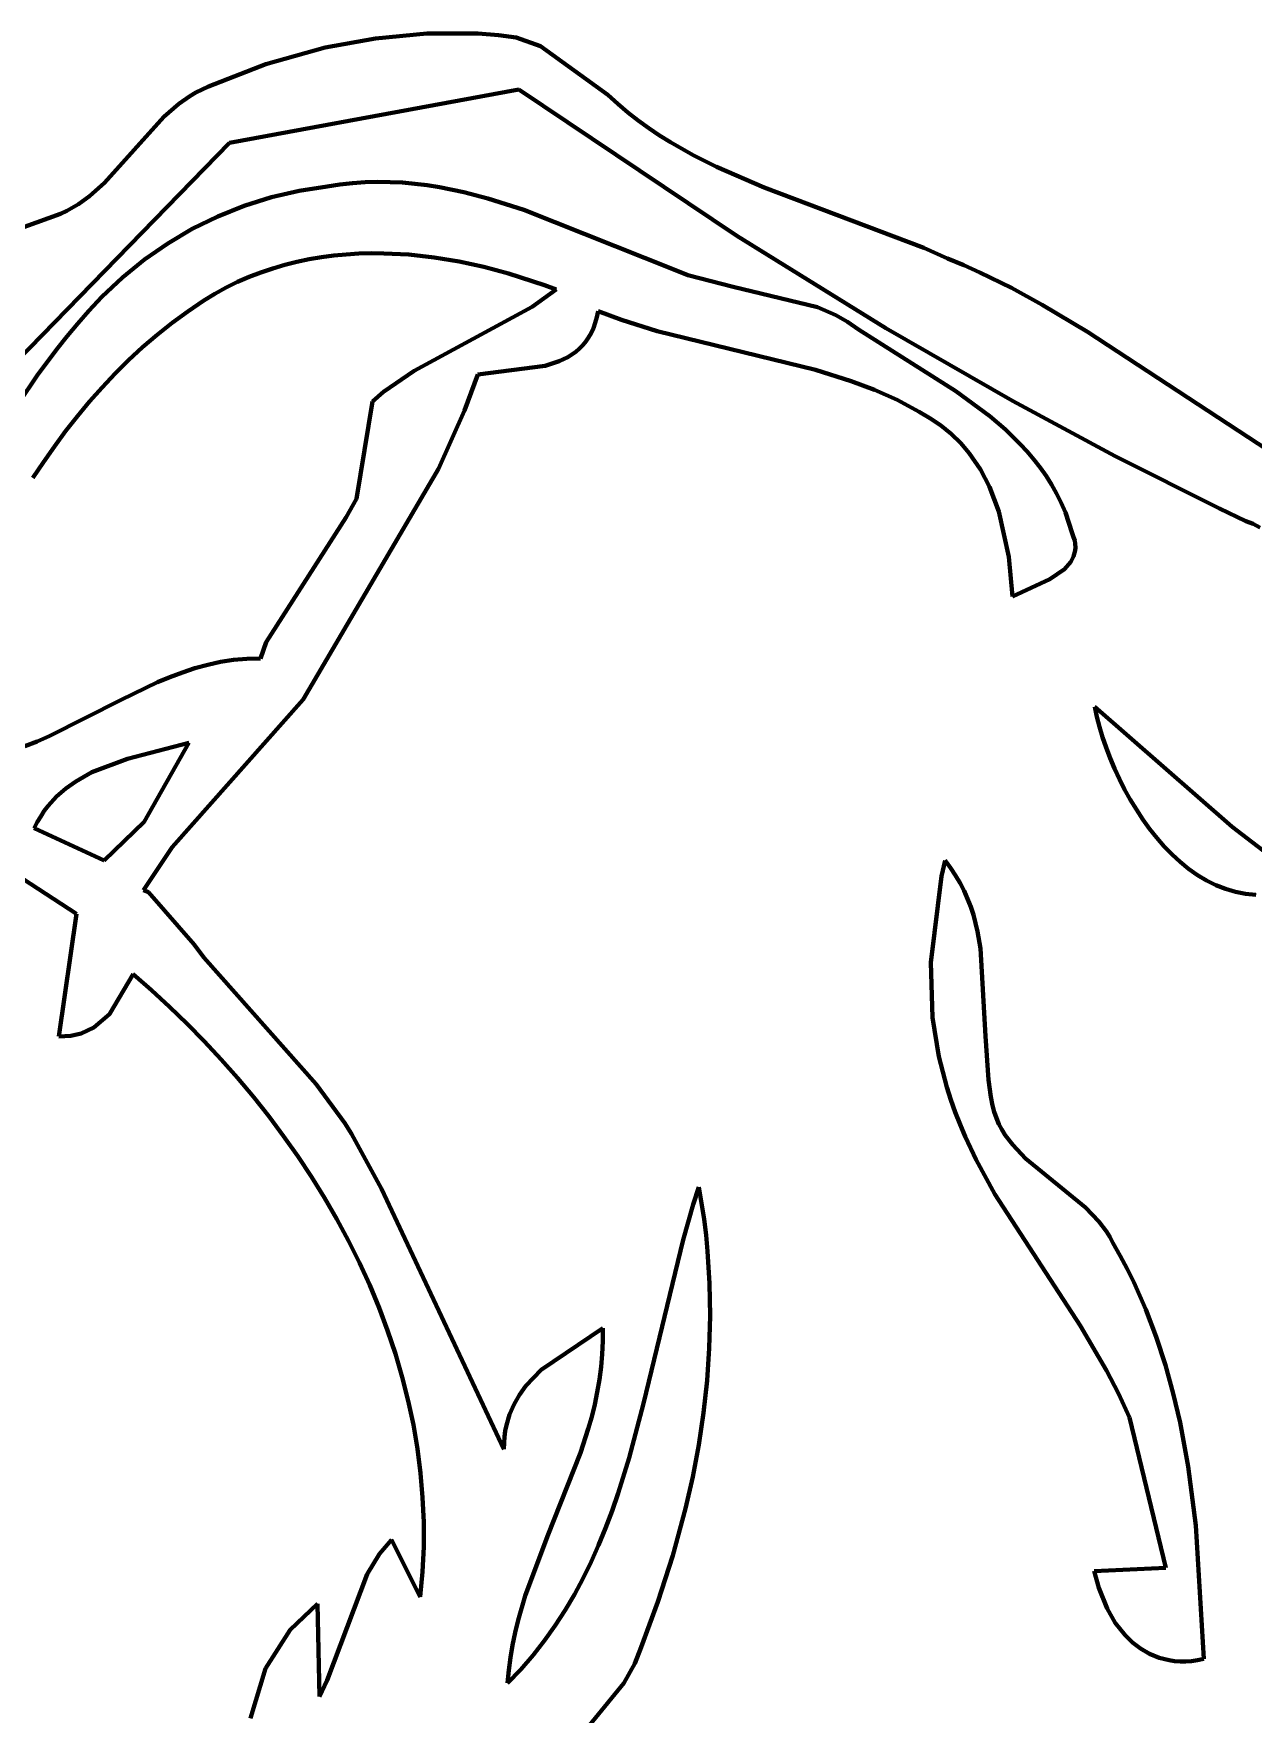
# Model space of a CAD drawing. Header units: millimetres. Extents: x 0 to 8.4, y 0 to 11.8.
# Drawn here: x 1.932 to 2.909, y 9.61 to 10.956 of the extents above; entities that cross this region are included whole.
import ezdxf

# ---------------------------------------------------------------- set-up
doc = ezdxf.new("R2010")
doc.units = ezdxf.units.MM
doc.layers.add('color#010101ff', color=7, linetype='CONTINUOUS', lineweight=100)
doc.layers.add('color#ffffffff', color=7, linetype='CONTINUOUS', lineweight=100)

msp = doc.modelspace()

# ---------------------------------------------------------------- linework, layer by layer
at = {"layer": 'color#010101ff'}
for p, q in [((2.1652, 10.9453), (2.2056, 10.9526)), ((2.2056, 10.9526), (2.2466, 10.9564)), ((2.2466, 10.9564), (2.2878, 10.9564)), ((2.2878, 10.9564), (2.3042, 10.9552)), ((2.3042, 10.9552), (2.3183, 10.9534)), ((2.3183, 10.9534), (2.3378, 10.9463)), ((2.1176, 10.9319), (2.1652, 10.9453)), ((2.3378, 10.9463), (2.3917, 10.9073)), ((2.0717, 10.9139), (2.1176, 10.9319)), ((2.0569, 10.9064), (2.0617, 10.9091)), ((2.0617, 10.9091), (2.0666, 10.9116)), ((2.0666, 10.9116), (2.0717, 10.9139)), ((2.3204, 10.9117), (2.0885, 10.8689)), ((2.4951, 10.7943), (2.3204, 10.9117)), ((2.3917, 10.9073), (2.3996, 10.9001)), ((2.0359, 10.8896), (2.0481, 10.9002)), ((2.0481, 10.9002), (2.0569, 10.9064)), ((2.3996, 10.9001), (2.4077, 10.8933)), ((1.9885, 10.8369), (2.0359, 10.8896)), ((2.4077, 10.8933), (2.416, 10.8868)), ((2.416, 10.8868), (2.4245, 10.8807)), ((2.4245, 10.8807), (2.4331, 10.8748)), ((2.0885, 10.8689), (1.8841, 10.6592)), ((2.4331, 10.8748), (2.442, 10.8693)), ((2.442, 10.8693), (2.4601, 10.8591)), ((2.4601, 10.8591), (2.4787, 10.8497)), ((2.4787, 10.8497), (2.5171, 10.8332)), ((1.9765, 10.8261), (1.9885, 10.8369)), ((2.1221, 10.8253), (2.1443, 10.8304)), ((2.1443, 10.8304), (2.1669, 10.8338)), ((2.1669, 10.8338), (2.1771, 10.8354)), ((2.1771, 10.8354), (2.1872, 10.8366)), ((2.1872, 10.8366), (2.1973, 10.8373)), ((2.1973, 10.8373), (2.2073, 10.8376)), ((2.2073, 10.8376), (2.2173, 10.8375)), ((2.2173, 10.8375), (2.2273, 10.837)), ((2.2273, 10.837), (2.2372, 10.8361)), ((2.2372, 10.8361), (2.247, 10.8349)), ((2.247, 10.8349), (2.2568, 10.8333)), ((2.2568, 10.8333), (2.2763, 10.8294)), ((2.2763, 10.8294), (2.2956, 10.8243)), ((2.5171, 10.8332), (2.645, 10.7849)), ((1.9533, 10.8119), (1.9583, 10.8143)), ((1.9583, 10.8143), (1.9677, 10.8198)), ((1.9677, 10.8198), (1.9765, 10.8261)), ((2.0792, 10.8099), (2.1004, 10.8184)), ((2.1004, 10.8184), (2.1221, 10.8253)), ((2.2956, 10.8243), (2.3244, 10.8152)), ((2.3244, 10.8152), (2.4459, 10.7668)), ((1.8338, 10.7695), (1.9533, 10.8119)), ((2.0392, 10.7883), (2.0588, 10.7999)), ((2.0588, 10.7999), (2.0792, 10.8099)), ((2.0205, 10.7754), (2.0392, 10.7883)), ((2.6145, 10.7205), (2.4951, 10.7943)), ((2.0028, 10.761), (2.0205, 10.7754)), ((2.1426, 10.7736), (2.1329, 10.7711)), ((2.1524, 10.7756), (2.1426, 10.7736)), ((2.1622, 10.7773), (2.1524, 10.7756)), ((2.1721, 10.7786), (2.1622, 10.7773)), ((2.1821, 10.7795), (2.1721, 10.7786)), ((2.1921, 10.7801), (2.1821, 10.7795)), ((2.2021, 10.7804), (2.1921, 10.7801)), ((2.2122, 10.7803), (2.2021, 10.7804)), ((2.2324, 10.7793), (2.2122, 10.7803)), ((2.2525, 10.7771), (2.2324, 10.7793)), ((2.2726, 10.7738), (2.2525, 10.7771)), ((2.2924, 10.7695), (2.2726, 10.7738)), ((2.645, 10.7849), (2.664, 10.7763)), ((2.664, 10.7763), (2.677, 10.7708)), ((1.9862, 10.7454), (2.0028, 10.761)), ((2.1044, 10.7615), (2.0951, 10.7574)), ((2.1138, 10.7651), (2.1044, 10.7615)), ((2.1233, 10.7683), (2.1138, 10.7651)), ((2.1329, 10.7711), (2.1233, 10.7683)), ((2.3121, 10.7643), (2.2924, 10.7695)), ((2.3409, 10.7549), (2.3121, 10.7643)), ((2.4459, 10.7668), (2.4558, 10.7629)), ((2.4558, 10.7629), (2.4922, 10.7535)), ((2.677, 10.7708), (2.6899, 10.765)), ((2.6899, 10.765), (2.7151, 10.7526)), ((2.0769, 10.748), (2.068, 10.7425)), ((2.0859, 10.7529), (2.0769, 10.748)), ((2.0951, 10.7574), (2.0859, 10.7529)), ((2.331, 10.7374), (2.3503, 10.7515)), ((2.3503, 10.7515), (2.3409, 10.7549)), ((2.4922, 10.7535), (2.5598, 10.7373)), ((2.7151, 10.7526), (2.7398, 10.7392)), ((1.967, 10.7242), (1.9759, 10.7342)), ((1.9759, 10.7342), (1.9862, 10.7454)), ((2.0551, 10.7338), (2.0426, 10.7247)), ((2.068, 10.7425), (2.0551, 10.7338)), ((2.2366, 10.6862), (2.331, 10.7374)), ((2.3839, 10.734), (2.3829, 10.7291)), ((2.4026, 10.727), (2.3839, 10.734)), ((2.5598, 10.7373), (2.5744, 10.7309)), ((2.7398, 10.7392), (2.776, 10.7176)), ((1.9585, 10.714), (1.967, 10.7242)), ((2.0426, 10.7247), (2.0305, 10.7151)), ((2.3802, 10.7204), (2.3784, 10.7165)), ((2.3817, 10.7246), (2.3802, 10.7204)), ((2.3829, 10.7291), (2.3817, 10.7246)), ((2.4313, 10.7181), (2.4026, 10.727)), ((2.5744, 10.7309), (2.5837, 10.7256)), ((2.5837, 10.7256), (2.5926, 10.7193)), ((2.5926, 10.7193), (2.6705, 10.6699)), ((2.7159, 10.6622), (2.6145, 10.7205)), ((1.9503, 10.7036), (1.9585, 10.714)), ((2.0189, 10.7052), (2.0077, 10.6948)), ((2.0305, 10.7151), (2.0189, 10.7052)), ((2.3716, 10.7067), (2.3689, 10.704)), ((2.3741, 10.7096), (2.3716, 10.7067)), ((2.3763, 10.7129), (2.3741, 10.7096)), ((2.3784, 10.7165), (2.3763, 10.7129)), ((2.5582, 10.687), (2.4313, 10.7181)), ((2.776, 10.7176), (2.9289, 10.6173)), ((1.9346, 10.6824), (1.9503, 10.7036)), ((2.0077, 10.6948), (1.9969, 10.6841)), ((2.3528, 10.6939), (2.3415, 10.6902)), ((2.3597, 10.6973), (2.3528, 10.6939)), ((2.366, 10.7015), (2.3597, 10.6973)), ((2.3689, 10.704), (2.366, 10.7015)), ((1.9197, 10.6605), (1.9346, 10.6824)), ((1.9969, 10.6841), (1.9865, 10.673)), ((2.2121, 10.6693), (2.2366, 10.6862)), ((2.2876, 10.6832), (2.2768, 10.6545)), ((2.3415, 10.6902), (2.2876, 10.6832)), ((2.5867, 10.678), (2.5582, 10.687)), ((1.9865, 10.673), (1.9764, 10.6616)), ((2.2031, 10.6616), (2.2121, 10.6693)), ((2.6053, 10.671), (2.5867, 10.678)), ((2.6145, 10.6671), (2.6053, 10.671)), ((2.6235, 10.6629), (2.6145, 10.6671)), ((2.6705, 10.6699), (2.6977, 10.6499)), ((1.9764, 10.6616), (1.9667, 10.6499)), ((2.1903, 10.5836), (2.2031, 10.6616)), ((2.2768, 10.6545), (2.2561, 10.6078)), ((2.6324, 10.6583), (2.6235, 10.6629)), ((2.6412, 10.6535), (2.6324, 10.6583)), ((2.6498, 10.6483), (2.6412, 10.6535)), ((2.7983, 10.6179), (2.7159, 10.6622)), ((1.9573, 10.6379), (1.9483, 10.6257)), ((1.9667, 10.6499), (1.9573, 10.6379)), ((2.6583, 10.6427), (2.6498, 10.6483)), ((2.6668, 10.6358), (2.6583, 10.6427)), ((2.6977, 10.6499), (2.7103, 10.6391)), ((2.7103, 10.6391), (2.7222, 10.6276)), ((1.9483, 10.6257), (1.9395, 10.6131)), ((2.6745, 10.6283), (2.6668, 10.6358)), ((2.6813, 10.6203), (2.6745, 10.6283)), ((2.7222, 10.6276), (2.7278, 10.6215)), ((1.9395, 10.6131), (1.9311, 10.6004)), ((2.6902, 10.6073), (2.6813, 10.6203)), ((2.7278, 10.6215), (2.7331, 10.6153)), ((2.7331, 10.6153), (2.7381, 10.6088)), ((2.8819, 10.5759), (2.7983, 10.6179)), ((2.2561, 10.6078), (2.1475, 10.4228)), ((2.6974, 10.5933), (2.6902, 10.6073)), ((2.7381, 10.6088), (2.7428, 10.6021)), ((2.7428, 10.6021), (2.7472, 10.5951)), ((2.7049, 10.5736), (2.6974, 10.5933)), ((2.7472, 10.5951), (2.7513, 10.5879)), ((2.7513, 10.5879), (2.755, 10.5804)), ((2.1821, 10.5691), (2.1903, 10.5836)), ((2.713, 10.5371), (2.7049, 10.5736)), ((2.755, 10.5804), (2.7583, 10.5726)), ((2.7583, 10.5726), (2.7612, 10.5645)), ((2.903, 10.5658), (2.8819, 10.5759)), ((2.118, 10.4688), (2.1821, 10.5691)), ((2.7612, 10.5645), (2.7637, 10.5561)), ((2.9089, 10.5637), (2.903, 10.5658)), ((2.9141, 10.5608), (2.9089, 10.5637)), ((2.7637, 10.5561), (2.7649, 10.5531)), ((2.7649, 10.5531), (2.7658, 10.5502)), ((2.7658, 10.5502), (2.7662, 10.5475)), ((2.7662, 10.5475), (2.7664, 10.5448)), ((2.7664, 10.5448), (2.7662, 10.5423)), ((2.716, 10.5054), (2.713, 10.5371)), ((2.7626, 10.5332), (2.7575, 10.5273)), ((2.7649, 10.5375), (2.7626, 10.5332)), ((2.7662, 10.5423), (2.7649, 10.5375)), ((2.7459, 10.5192), (2.716, 10.5054)), ((2.7575, 10.5273), (2.7459, 10.5192)), ((2.1134, 10.4557), (2.118, 10.4688)), ((2.0609, 10.4479), (2.0711, 10.4508)), ((2.0711, 10.4508), (2.0814, 10.453)), ((2.0814, 10.453), (2.0919, 10.4546)), ((2.0919, 10.4546), (2.1026, 10.4555)), ((2.1026, 10.4555), (2.1134, 10.4557)), ((2.0017, 10.4227), (2.031, 10.4367)), ((2.031, 10.4367), (2.0408, 10.4408)), ((2.0408, 10.4408), (2.0508, 10.4446)), ((2.0508, 10.4446), (2.0609, 10.4479)), ((1.944, 10.3935), (2.0017, 10.4227)), ((2.1475, 10.4228), (2.0426, 10.3046)), ((2.7818, 10.417), (2.8919, 10.3208)), ((2.7835, 10.4091), (2.7818, 10.417)), ((2.7856, 10.401), (2.7835, 10.4091)), ((2.7881, 10.3928), (2.7856, 10.401)), ((1.9247, 10.3854), (1.9344, 10.3893)), ((1.9344, 10.3893), (1.944, 10.3935)), ((2.056, 10.3883), (2.0069, 10.3755)), ((2.0203, 10.325), (2.056, 10.3883)), ((2.7909, 10.3844), (2.7881, 10.3928)), ((2.7941, 10.376), (2.7909, 10.3844)), ((2.0069, 10.3755), (1.9784, 10.3646)), ((2.7977, 10.3676), (2.7941, 10.376)), ((1.9654, 10.3573), (1.9574, 10.3516)), ((1.9784, 10.3646), (1.9654, 10.3573)), ((2.8016, 10.3592), (2.7977, 10.3676)), ((2.8058, 10.3509), (2.8016, 10.3592)), ((1.95, 10.3451), (1.9432, 10.3377)), ((1.9574, 10.3516), (1.95, 10.3451)), ((2.8103, 10.3427), (2.8058, 10.3509)), ((2.8152, 10.3347), (2.8103, 10.3427)), ((1.9373, 10.3293), (1.9346, 10.3247)), ((1.9401, 10.3336), (1.9373, 10.3293)), ((1.9432, 10.3377), (1.9401, 10.3336)), ((2.8203, 10.3269), (2.8152, 10.3347)), ((1.9346, 10.3247), (1.9322, 10.3199)), ((1.9322, 10.3199), (1.9882, 10.294)), ((1.9882, 10.294), (2.0203, 10.325)), ((2.8258, 10.3193), (2.8203, 10.3269)), ((2.8315, 10.3121), (2.8258, 10.3193)), ((2.8919, 10.3208), (2.9285, 10.2929)), ((1.9659, 10.2511), (1.8873, 10.3023)), ((2.0426, 10.3046), (2.0197, 10.2701)), ((2.8375, 10.3052), (2.8315, 10.3121)), ((2.8438, 10.2988), (2.8375, 10.3052)), ((2.6592, 10.2815), (2.6619, 10.2939)), ((2.6619, 10.2939), (2.6664, 10.288)), ((2.6664, 10.288), (2.6704, 10.282)), ((2.8504, 10.2928), (2.8438, 10.2988)), ((2.8571, 10.2872), (2.8504, 10.2928)), ((2.6504, 10.2123), (2.6592, 10.2815)), ((2.6704, 10.282), (2.674, 10.2759)), ((2.674, 10.2759), (2.6772, 10.2696)), ((2.8642, 10.2823), (2.8571, 10.2872)), ((2.8714, 10.2779), (2.8642, 10.2823)), ((2.8789, 10.2741), (2.8714, 10.2779)), ((2.0197, 10.2701), (2.0237, 10.2685)), ((2.0237, 10.2685), (2.0604, 10.2267)), ((2.6772, 10.2696), (2.68, 10.2633)), ((2.68, 10.2633), (2.6825, 10.2569)), ((2.8866, 10.2711), (2.8789, 10.2741)), ((2.8946, 10.2687), (2.8866, 10.2711)), ((2.9027, 10.2672), (2.8946, 10.2687)), ((2.911, 10.2664), (2.9027, 10.2672)), ((1.9519, 10.1528), (1.9659, 10.2511)), ((2.6825, 10.2569), (2.6846, 10.2504)), ((2.6846, 10.2504), (2.688, 10.2371)), ((2.688, 10.2371), (2.6904, 10.2235)), ((2.0604, 10.2267), (2.068, 10.2162)), ((2.6904, 10.2235), (2.6942, 10.1533)), ((2.068, 10.2162), (2.1581, 10.1148)), ((2.6518, 10.1681), (2.6504, 10.2123)), ((2.0113, 10.2029), (1.9923, 10.1708)), ((2.026, 10.19), (2.0113, 10.2029)), ((2.0404, 10.1768), (2.026, 10.19)), ((1.9923, 10.1708), (1.9798, 10.1601)), ((2.0546, 10.1631), (2.0404, 10.1768)), ((2.6568, 10.1369), (2.6518, 10.1681)), ((1.9614, 10.1534), (1.9519, 10.1528)), ((1.9698, 10.1554), (1.9614, 10.1534)), ((1.9798, 10.1601), (1.9698, 10.1554)), ((2.0684, 10.1491), (2.0546, 10.1631)), ((2.6942, 10.1533), (2.6966, 10.1182)), ((2.0819, 10.1346), (2.0684, 10.1491)), ((2.095, 10.1198), (2.0819, 10.1346)), ((2.6634, 10.1123), (2.6568, 10.1369)), ((2.1077, 10.1046), (2.095, 10.1198)), ((2.1581, 10.1148), (2.1809, 10.0834)), ((2.6966, 10.1182), (2.6986, 10.1045)), ((2.1201, 10.0891), (2.1077, 10.1046)), ((2.6666, 10.1022), (2.6634, 10.1123)), ((2.6701, 10.0923), (2.6666, 10.1022)), ((2.6986, 10.1045), (2.7, 10.0977)), ((2.1319, 10.0732), (2.1201, 10.0891)), ((2.6739, 10.0825), (2.6701, 10.0923)), ((2.7, 10.0977), (2.7014, 10.0925)), ((2.7014, 10.0925), (2.7031, 10.0875)), ((2.7031, 10.0875), (2.7051, 10.0828)), ((2.1433, 10.057), (2.1319, 10.0732)), ((2.1809, 10.0834), (2.1862, 10.0749)), ((2.1862, 10.0749), (2.2105, 10.031)), ((2.6779, 10.0729), (2.6739, 10.0825)), ((2.6869, 10.0541), (2.6779, 10.0729)), ((2.7051, 10.0828), (2.7075, 10.0783)), ((2.7075, 10.0783), (2.7101, 10.074)), ((2.7101, 10.074), (2.7161, 10.066)), ((2.7161, 10.066), (2.7265, 10.0551)), ((2.1543, 10.0405), (2.1433, 10.057)), ((2.7019, 10.0267), (2.6869, 10.0541)), ((2.7265, 10.0551), (2.7745, 10.0159)), ((2.1647, 10.0237), (2.1543, 10.0405)), ((2.4602, 10.0183), (2.4647, 10.0322)), ((2.4647, 10.0322), (2.4669, 10.0195)), ((2.1746, 10.0066), (2.1647, 10.0237)), ((2.2105, 10.031), (2.3085, 9.8224)), ((2.4669, 10.0195), (2.4688, 10.0066)), ((2.7701, 9.9213), (2.7019, 10.0267)), ((2.1839, 9.9893), (2.1746, 10.0066)), ((2.452, 9.9901), (2.4602, 10.0183)), ((2.4688, 10.0066), (2.4704, 9.9938)), ((2.7745, 10.0159), (2.7851, 10.0048)), ((2.4704, 9.9938), (2.4717, 9.9809)), ((2.7851, 10.0048), (2.7912, 9.9966)), ((2.7912, 9.9966), (2.7939, 9.9923)), ((2.7939, 9.9923), (2.7963, 9.9877)), ((2.1927, 9.9716), (2.1839, 9.9893)), ((2.4204, 9.8589), (2.452, 9.9901)), ((2.4717, 9.9809), (2.4733, 9.955)), ((2.7963, 9.9877), (2.8022, 9.9772)), ((2.2009, 9.9538), (2.1927, 9.9716)), ((2.8022, 9.9772), (2.8078, 9.9667)), ((2.8078, 9.9667), (2.8131, 9.956)), ((2.2084, 9.9356), (2.2009, 9.9538)), ((2.4733, 9.955), (2.4737, 9.9291)), ((2.8131, 9.956), (2.8181, 9.9452)), ((2.8181, 9.9452), (2.8227, 9.9343)), ((2.2153, 9.9173), (2.2084, 9.9356)), ((2.4737, 9.9291), (2.473, 9.9032)), ((2.8227, 9.9343), (2.8311, 9.9122)), ((2.2215, 9.8987), (2.2153, 9.9173)), ((2.3384, 9.886), (2.3876, 9.9193)), ((2.3876, 9.9193), (2.3877, 9.9088)), ((2.7914, 9.8854), (2.7701, 9.9213)), ((2.8311, 9.9122), (2.8385, 9.8896)), ((2.227, 9.88), (2.2215, 9.8987)), ((2.3873, 9.8984), (2.3864, 9.8882)), ((2.3877, 9.9088), (2.3873, 9.8984)), ((2.473, 9.9032), (2.4712, 9.8773)), ((2.3261, 9.873), (2.3384, 9.886)), ((2.3864, 9.8882), (2.3851, 9.8781)), ((2.801, 9.8668), (2.7914, 9.8854)), ((2.8385, 9.8896), (2.8448, 9.8668)), ((2.2318, 9.861), (2.227, 9.88)), ((2.321, 9.8659), (2.3261, 9.873)), ((2.3851, 9.8781), (2.3833, 9.8681)), ((2.4712, 9.8773), (2.4683, 9.8515)), ((2.2359, 9.8419), (2.2318, 9.861)), ((2.313, 9.8502), (2.3166, 9.8584)), ((2.3166, 9.8584), (2.321, 9.8659)), ((2.3812, 9.8582), (2.3788, 9.8483)), ((2.3833, 9.8681), (2.3812, 9.8582)), ((2.4088, 9.8154), (2.4204, 9.8589)), ((2.8097, 9.8478), (2.801, 9.8668)), ((2.8448, 9.8668), (2.8502, 9.8436)), ((2.3104, 9.8416), (2.313, 9.8502)), ((2.3788, 9.8483), (2.376, 9.8386)), ((2.4683, 9.8515), (2.4645, 9.8257)), ((2.8388, 9.7273), (2.8097, 9.8478)), ((2.8502, 9.8436), (2.8567, 9.8085)), ((2.2391, 9.8226), (2.2359, 9.8419)), ((2.3086, 9.8274), (2.3089, 9.8323)), ((2.3089, 9.8323), (2.3095, 9.837)), ((2.3095, 9.837), (2.3104, 9.8416)), ((2.376, 9.8386), (2.3698, 9.8193)), ((2.2416, 9.8031), (2.2391, 9.8226)), ((2.3085, 9.8224), (2.3086, 9.8274)), ((2.3698, 9.8193), (2.3435, 9.7527)), ((2.4645, 9.8257), (2.4597, 9.8001)), ((2.2433, 9.7836), (2.2416, 9.8031)), ((2.4, 9.787), (2.4088, 9.8154)), ((2.8567, 9.8085), (2.8628, 9.7611)), ((2.4597, 9.8001), (2.4539, 9.7747)), ((2.2442, 9.7638), (2.2433, 9.7836)), ((2.3951, 9.773), (2.4, 9.787)), ((2.2442, 9.744), (2.2442, 9.7638)), ((2.3899, 9.7591), (2.3951, 9.773)), ((2.4539, 9.7747), (2.4438, 9.737)), ((2.2089, 9.7385), (2.2183, 9.7498)), ((2.2183, 9.7498), (2.2414, 9.7041)), ((2.3435, 9.7527), (2.3256, 9.7048)), ((2.3843, 9.7455), (2.3899, 9.7591)), ((2.8628, 9.7611), (2.8692, 9.6543)), ((2.1988, 9.7223), (2.2089, 9.7385)), ((2.2433, 9.7241), (2.2442, 9.744)), ((2.3783, 9.7321), (2.3843, 9.7455)), ((2.4438, 9.737), (2.4319, 9.6999)), ((2.1668, 9.6373), (2.1988, 9.7223)), ((2.2414, 9.7041), (2.2433, 9.7241)), ((2.3719, 9.7189), (2.3783, 9.7321)), ((2.7815, 9.7245), (2.8388, 9.7273)), ((2.785, 9.7113), (2.7815, 9.7245)), ((2.365, 9.706), (2.3719, 9.7189)), ((2.7917, 9.6947), (2.785, 9.7113)), ((2.1371, 9.6777), (2.1592, 9.6984)), ((2.1592, 9.6984), (2.1608, 9.6242)), ((2.3256, 9.7048), (2.3199, 9.6853)), ((2.3576, 9.6933), (2.365, 9.706)), ((2.4319, 9.6999), (2.4184, 9.6636)), ((2.3199, 9.6853), (2.3174, 9.6754)), ((2.3496, 9.681), (2.3576, 9.6933)), ((2.7982, 9.6833), (2.7917, 9.6947)), ((2.8061, 9.6733), (2.7982, 9.6833)), ((2.1174, 9.6465), (2.1371, 9.6777)), ((2.3174, 9.6754), (2.3153, 9.6654)), ((2.3318, 9.6572), (2.341, 9.6689)), ((2.341, 9.6689), (2.3496, 9.681)), ((2.8121, 9.6675), (2.8061, 9.6733)), ((2.3136, 9.6554), (2.3123, 9.6452)), ((2.3153, 9.6654), (2.3136, 9.6554)), ((2.3219, 9.6458), (2.3318, 9.6572)), ((2.4184, 9.6636), (2.4133, 9.6507)), ((2.8186, 9.6625), (2.8121, 9.6675)), ((2.8257, 9.6584), (2.8186, 9.6625)), ((2.8334, 9.6552), (2.8257, 9.6584)), ((2.8415, 9.6532), (2.8334, 9.6552)), ((2.1054, 9.6069), (2.1174, 9.6465)), ((2.3114, 9.6349), (2.3219, 9.6458)), ((2.3123, 9.6452), (2.3114, 9.6349)), ((2.4133, 9.6507), (2.4045, 9.6348)), ((2.8458, 9.6526), (2.8415, 9.6532)), ((2.8502, 9.6523), (2.8458, 9.6526)), ((2.8548, 9.6523), (2.8502, 9.6523)), ((2.8595, 9.6526), (2.8548, 9.6523)), ((2.8643, 9.6533), (2.8595, 9.6526)), ((2.8692, 9.6543), (2.8643, 9.6533)), ((2.1608, 9.6242), (2.1668, 9.6373)), ((2.4045, 9.6348), (2.3411, 9.5576))]:
    msp.add_line(p, q, dxfattribs=at)
at = {"layer": 'color#ffffffff'}
for p, q in [((2.2056, 10.9526), (2.1652, 10.9453)), ((2.2466, 10.9564), (2.2056, 10.9526)), ((2.2878, 10.9564), (2.2466, 10.9564)), ((2.3042, 10.9552), (2.2878, 10.9564)), ((2.3183, 10.9534), (2.3042, 10.9552)), ((2.3378, 10.9463), (2.3183, 10.9534)), ((2.1652, 10.9453), (2.1176, 10.9319)), ((2.3917, 10.9073), (2.3378, 10.9463)), ((2.1176, 10.9319), (2.0717, 10.9139)), ((2.0617, 10.9091), (2.0569, 10.9064)), ((2.0666, 10.9116), (2.0617, 10.9091)), ((2.0717, 10.9139), (2.0666, 10.9116)), ((2.0885, 10.8689), (2.3204, 10.9117)), ((2.3204, 10.9117), (2.4951, 10.7943)), ((2.3996, 10.9001), (2.3917, 10.9073)), ((2.0481, 10.9002), (2.0359, 10.8896)), ((2.0569, 10.9064), (2.0481, 10.9002)), ((2.4077, 10.8933), (2.3996, 10.9001)), ((2.0359, 10.8896), (1.9885, 10.8369)), ((2.416, 10.8868), (2.4077, 10.8933)), ((2.4245, 10.8807), (2.416, 10.8868)), ((2.4331, 10.8748), (2.4245, 10.8807)), ((1.8841, 10.6592), (2.0885, 10.8689)), ((2.442, 10.8693), (2.4331, 10.8748)), ((2.4601, 10.8591), (2.442, 10.8693)), ((2.4787, 10.8497), (2.4601, 10.8591)), ((2.5171, 10.8332), (2.4787, 10.8497)), ((1.9885, 10.8369), (1.9765, 10.8261)), ((2.1443, 10.8304), (2.1221, 10.8253)), ((2.1669, 10.8338), (2.1443, 10.8304)), ((2.1771, 10.8354), (2.1669, 10.8338)), ((2.1872, 10.8366), (2.1771, 10.8354)), ((2.1973, 10.8373), (2.1872, 10.8366)), ((2.2073, 10.8376), (2.1973, 10.8373)), ((2.2173, 10.8375), (2.2073, 10.8376)), ((2.2273, 10.837), (2.2173, 10.8375)), ((2.2372, 10.8361), (2.2273, 10.837)), ((2.247, 10.8349), (2.2372, 10.8361)), ((2.2568, 10.8333), (2.247, 10.8349)), ((2.2763, 10.8294), (2.2568, 10.8333)), ((2.2956, 10.8243), (2.2763, 10.8294)), ((2.645, 10.7849), (2.5171, 10.8332)), ((1.9583, 10.8143), (1.9533, 10.8119)), ((1.9677, 10.8198), (1.9583, 10.8143)), ((1.9765, 10.8261), (1.9677, 10.8198)), ((2.1004, 10.8184), (2.0792, 10.8099)), ((2.1221, 10.8253), (2.1004, 10.8184)), ((2.3244, 10.8152), (2.2956, 10.8243)), ((2.4459, 10.7668), (2.3244, 10.8152)), ((1.9533, 10.8119), (1.8338, 10.7695)), ((2.0588, 10.7999), (2.0392, 10.7883)), ((2.0792, 10.8099), (2.0588, 10.7999)), ((2.0392, 10.7883), (2.0205, 10.7754)), ((2.4951, 10.7943), (2.6145, 10.7205)), ((2.0205, 10.7754), (2.0028, 10.761)), ((2.1329, 10.7711), (2.1426, 10.7736)), ((2.1426, 10.7736), (2.1524, 10.7756)), ((2.1524, 10.7756), (2.1622, 10.7773)), ((2.1622, 10.7773), (2.1721, 10.7786)), ((2.1721, 10.7786), (2.1821, 10.7795)), ((2.1821, 10.7795), (2.1921, 10.7801)), ((2.1921, 10.7801), (2.2021, 10.7804)), ((2.2021, 10.7804), (2.2122, 10.7803)), ((2.2122, 10.7803), (2.2324, 10.7793)), ((2.2324, 10.7793), (2.2525, 10.7771)), ((2.2525, 10.7771), (2.2726, 10.7738)), ((2.2726, 10.7738), (2.2924, 10.7695)), ((2.664, 10.7763), (2.645, 10.7849)), ((2.677, 10.7708), (2.664, 10.7763)), ((2.0028, 10.761), (1.9862, 10.7454)), ((2.0951, 10.7574), (2.1044, 10.7615)), ((2.1044, 10.7615), (2.1138, 10.7651)), ((2.1138, 10.7651), (2.1233, 10.7683)), ((2.1233, 10.7683), (2.1329, 10.7711)), ((2.2924, 10.7695), (2.3121, 10.7643)), ((2.3121, 10.7643), (2.3409, 10.7549)), ((2.4558, 10.7629), (2.4459, 10.7668)), ((2.4922, 10.7535), (2.4558, 10.7629)), ((2.6899, 10.765), (2.677, 10.7708)), ((2.7151, 10.7526), (2.6899, 10.765)), ((2.068, 10.7425), (2.0769, 10.748)), ((2.0769, 10.748), (2.0859, 10.7529)), ((2.0859, 10.7529), (2.0951, 10.7574)), ((2.3503, 10.7515), (2.331, 10.7374)), ((2.3409, 10.7549), (2.3503, 10.7515)), ((2.5598, 10.7373), (2.4922, 10.7535)), ((2.7398, 10.7392), (2.7151, 10.7526)), ((1.9759, 10.7342), (1.967, 10.7242)), ((1.9862, 10.7454), (1.9759, 10.7342)), ((2.0426, 10.7247), (2.0551, 10.7338)), ((2.0551, 10.7338), (2.068, 10.7425)), ((2.331, 10.7374), (2.2366, 10.6862)), ((2.3829, 10.7291), (2.3839, 10.734)), ((2.3839, 10.734), (2.4026, 10.727)), ((2.5744, 10.7309), (2.5598, 10.7373)), ((2.776, 10.7176), (2.7398, 10.7392)), ((1.967, 10.7242), (1.9585, 10.714)), ((2.0305, 10.7151), (2.0426, 10.7247)), ((2.3784, 10.7165), (2.3802, 10.7204)), ((2.3802, 10.7204), (2.3817, 10.7246)), ((2.3817, 10.7246), (2.3829, 10.7291)), ((2.4026, 10.727), (2.4313, 10.7181)), ((2.5837, 10.7256), (2.5744, 10.7309)), ((2.5926, 10.7193), (2.5837, 10.7256)), ((2.6705, 10.6699), (2.5926, 10.7193)), ((2.6145, 10.7205), (2.7159, 10.6622)), ((1.9585, 10.714), (1.9503, 10.7036)), ((2.0077, 10.6948), (2.0189, 10.7052)), ((2.0189, 10.7052), (2.0305, 10.7151)), ((2.3689, 10.704), (2.3716, 10.7067)), ((2.3716, 10.7067), (2.3741, 10.7096)), ((2.3741, 10.7096), (2.3763, 10.7129)), ((2.3763, 10.7129), (2.3784, 10.7165)), ((2.4313, 10.7181), (2.5582, 10.687)), ((2.9289, 10.6173), (2.776, 10.7176)), ((1.9503, 10.7036), (1.9346, 10.6824)), ((1.9969, 10.6841), (2.0077, 10.6948)), ((2.3415, 10.6902), (2.3528, 10.6939)), ((2.3528, 10.6939), (2.3597, 10.6973)), ((2.3597, 10.6973), (2.366, 10.7015)), ((2.366, 10.7015), (2.3689, 10.704)), ((1.9346, 10.6824), (1.9197, 10.6605)), ((1.9865, 10.673), (1.9969, 10.6841)), ((2.2366, 10.6862), (2.2121, 10.6693)), ((2.2768, 10.6545), (2.2876, 10.6832)), ((2.2876, 10.6832), (2.3415, 10.6902)), ((2.5582, 10.687), (2.5867, 10.678)), ((1.9764, 10.6616), (1.9865, 10.673)), ((2.2121, 10.6693), (2.2031, 10.6616)), ((2.5867, 10.678), (2.6053, 10.671)), ((2.6053, 10.671), (2.6145, 10.6671)), ((2.6145, 10.6671), (2.6235, 10.6629)), ((2.6977, 10.6499), (2.6705, 10.6699)), ((1.9667, 10.6499), (1.9764, 10.6616)), ((2.2031, 10.6616), (2.1903, 10.5836)), ((2.2561, 10.6078), (2.2768, 10.6545)), ((2.6235, 10.6629), (2.6324, 10.6583)), ((2.6324, 10.6583), (2.6412, 10.6535)), ((2.6412, 10.6535), (2.6498, 10.6483)), ((2.7159, 10.6622), (2.7983, 10.6179)), ((1.9483, 10.6257), (1.9573, 10.6379)), ((1.9573, 10.6379), (1.9667, 10.6499)), ((2.6498, 10.6483), (2.6583, 10.6427)), ((2.6583, 10.6427), (2.6668, 10.6358)), ((2.7103, 10.6391), (2.6977, 10.6499)), ((2.7222, 10.6276), (2.7103, 10.6391)), ((1.9395, 10.6131), (1.9483, 10.6257)), ((2.6668, 10.6358), (2.6745, 10.6283)), ((2.6745, 10.6283), (2.6813, 10.6203)), ((2.7278, 10.6215), (2.7222, 10.6276)), ((1.9311, 10.6004), (1.9395, 10.6131)), ((2.6813, 10.6203), (2.6902, 10.6073)), ((2.7331, 10.6153), (2.7278, 10.6215)), ((2.7381, 10.6088), (2.7331, 10.6153)), ((2.7983, 10.6179), (2.8819, 10.5759)), ((2.1475, 10.4228), (2.2561, 10.6078)), ((2.6902, 10.6073), (2.6974, 10.5933)), ((2.7428, 10.6021), (2.7381, 10.6088)), ((2.7472, 10.5951), (2.7428, 10.6021)), ((2.6974, 10.5933), (2.7049, 10.5736)), ((2.7513, 10.5879), (2.7472, 10.5951)), ((2.755, 10.5804), (2.7513, 10.5879)), ((2.1903, 10.5836), (2.1821, 10.5691)), ((2.7049, 10.5736), (2.713, 10.5371)), ((2.7583, 10.5726), (2.755, 10.5804)), ((2.7612, 10.5645), (2.7583, 10.5726)), ((2.8819, 10.5759), (2.903, 10.5658)), ((2.1821, 10.5691), (2.118, 10.4688)), ((2.7637, 10.5561), (2.7612, 10.5645)), ((2.903, 10.5658), (2.9089, 10.5637)), ((2.9089, 10.5637), (2.9141, 10.5608)), ((2.7649, 10.5531), (2.7637, 10.5561)), ((2.7658, 10.5502), (2.7649, 10.5531)), ((2.7662, 10.5475), (2.7658, 10.5502)), ((2.7664, 10.5448), (2.7662, 10.5475)), ((2.7662, 10.5423), (2.7664, 10.5448)), ((2.713, 10.5371), (2.716, 10.5054)), ((2.7575, 10.5273), (2.7626, 10.5332)), ((2.7626, 10.5332), (2.7649, 10.5375)), ((2.7649, 10.5375), (2.7662, 10.5423)), ((2.716, 10.5054), (2.7459, 10.5192)), ((2.7459, 10.5192), (2.7575, 10.5273)), ((2.118, 10.4688), (2.1134, 10.4557)), ((2.0711, 10.4508), (2.0609, 10.4479)), ((2.0814, 10.453), (2.0711, 10.4508)), ((2.0919, 10.4546), (2.0814, 10.453)), ((2.1026, 10.4555), (2.0919, 10.4546)), ((2.1134, 10.4557), (2.1026, 10.4555)), ((2.031, 10.4367), (2.0017, 10.4227)), ((2.0408, 10.4408), (2.031, 10.4367)), ((2.0508, 10.4446), (2.0408, 10.4408)), ((2.0609, 10.4479), (2.0508, 10.4446)), ((2.0017, 10.4227), (1.944, 10.3935)), ((2.0426, 10.3046), (2.1475, 10.4228)), ((2.7818, 10.417), (2.7835, 10.4091)), ((2.8919, 10.3208), (2.7818, 10.417)), ((2.7835, 10.4091), (2.7856, 10.401)), ((2.7856, 10.401), (2.7881, 10.3928)), ((1.9344, 10.3893), (1.9247, 10.3854)), ((1.944, 10.3935), (1.9344, 10.3893)), ((2.0069, 10.3755), (2.056, 10.3883)), ((2.056, 10.3883), (2.0203, 10.325)), ((2.7881, 10.3928), (2.7909, 10.3844)), ((2.7909, 10.3844), (2.7941, 10.376)), ((1.9784, 10.3646), (2.0069, 10.3755)), ((2.7941, 10.376), (2.7977, 10.3676)), ((1.9574, 10.3516), (1.9654, 10.3573)), ((1.9654, 10.3573), (1.9784, 10.3646)), ((2.7977, 10.3676), (2.8016, 10.3592)), ((2.8016, 10.3592), (2.8058, 10.3509)), ((1.9432, 10.3377), (1.95, 10.3451)), ((1.95, 10.3451), (1.9574, 10.3516)), ((2.8058, 10.3509), (2.8103, 10.3427)), ((2.8103, 10.3427), (2.8152, 10.3347)), ((1.9346, 10.3247), (1.9373, 10.3293)), ((1.9373, 10.3293), (1.9401, 10.3336)), ((1.9401, 10.3336), (1.9432, 10.3377)), ((2.8152, 10.3347), (2.8203, 10.3269)), ((1.9322, 10.3199), (1.9346, 10.3247)), ((1.9882, 10.294), (1.9322, 10.3199)), ((2.0203, 10.325), (1.9882, 10.294)), ((2.8203, 10.3269), (2.8258, 10.3193)), ((2.8258, 10.3193), (2.8315, 10.3121)), ((2.9285, 10.2929), (2.8919, 10.3208)), ((1.8873, 10.3023), (1.9659, 10.2511)), ((2.0197, 10.2701), (2.0426, 10.3046)), ((2.8315, 10.3121), (2.8375, 10.3052)), ((2.8375, 10.3052), (2.8438, 10.2988)), ((2.6619, 10.2939), (2.6592, 10.2815)), ((2.6664, 10.288), (2.6619, 10.2939)), ((2.6704, 10.282), (2.6664, 10.288)), ((2.8438, 10.2988), (2.8504, 10.2928)), ((2.8504, 10.2928), (2.8571, 10.2872)), ((2.6592, 10.2815), (2.6504, 10.2123)), ((2.674, 10.2759), (2.6704, 10.282)), ((2.6772, 10.2696), (2.674, 10.2759)), ((2.8571, 10.2872), (2.8642, 10.2823)), ((2.8642, 10.2823), (2.8714, 10.2779)), ((2.8714, 10.2779), (2.8789, 10.2741)), ((2.0237, 10.2685), (2.0197, 10.2701)), ((2.0604, 10.2267), (2.0237, 10.2685)), ((2.68, 10.2633), (2.6772, 10.2696)), ((2.6825, 10.2569), (2.68, 10.2633)), ((2.8789, 10.2741), (2.8866, 10.2711)), ((2.8866, 10.2711), (2.8946, 10.2687)), ((2.8946, 10.2687), (2.9027, 10.2672)), ((2.9027, 10.2672), (2.911, 10.2664)), ((1.9659, 10.2511), (1.9519, 10.1528)), ((2.6846, 10.2504), (2.6825, 10.2569)), ((2.688, 10.2371), (2.6846, 10.2504)), ((2.6904, 10.2235), (2.688, 10.2371)), ((2.068, 10.2162), (2.0604, 10.2267)), ((2.6942, 10.1533), (2.6904, 10.2235)), ((2.1581, 10.1148), (2.068, 10.2162)), ((2.6504, 10.2123), (2.6518, 10.1681)), ((1.9923, 10.1708), (2.0113, 10.2029)), ((2.0113, 10.2029), (2.026, 10.19)), ((2.026, 10.19), (2.0404, 10.1768)), ((1.9798, 10.1601), (1.9923, 10.1708)), ((2.0404, 10.1768), (2.0546, 10.1631)), ((2.6518, 10.1681), (2.6568, 10.1369)), ((1.9519, 10.1528), (1.9614, 10.1534)), ((1.9614, 10.1534), (1.9698, 10.1554)), ((1.9698, 10.1554), (1.9798, 10.1601)), ((2.0546, 10.1631), (2.0684, 10.1491)), ((2.6966, 10.1182), (2.6942, 10.1533)), ((2.0684, 10.1491), (2.0819, 10.1346)), ((2.0819, 10.1346), (2.095, 10.1198)), ((2.6568, 10.1369), (2.6634, 10.1123)), ((2.095, 10.1198), (2.1077, 10.1046)), ((2.1809, 10.0834), (2.1581, 10.1148)), ((2.6986, 10.1045), (2.6966, 10.1182)), ((2.1077, 10.1046), (2.1201, 10.0891)), ((2.6634, 10.1123), (2.6666, 10.1022)), ((2.6666, 10.1022), (2.6701, 10.0923)), ((2.7, 10.0977), (2.6986, 10.1045)), ((2.1201, 10.0891), (2.1319, 10.0732)), ((2.6701, 10.0923), (2.6739, 10.0825)), ((2.7014, 10.0925), (2.7, 10.0977)), ((2.7031, 10.0875), (2.7014, 10.0925)), ((2.7051, 10.0828), (2.7031, 10.0875)), ((2.1319, 10.0732), (2.1433, 10.057)), ((2.1862, 10.0749), (2.1809, 10.0834)), ((2.2105, 10.031), (2.1862, 10.0749)), ((2.6739, 10.0825), (2.6779, 10.0729)), ((2.6779, 10.0729), (2.6869, 10.0541)), ((2.7075, 10.0783), (2.7051, 10.0828)), ((2.7101, 10.074), (2.7075, 10.0783)), ((2.7161, 10.066), (2.7101, 10.074)), ((2.7265, 10.0551), (2.7161, 10.066)), ((2.1433, 10.057), (2.1543, 10.0405)), ((2.6869, 10.0541), (2.7019, 10.0267)), ((2.7745, 10.0159), (2.7265, 10.0551)), ((2.1543, 10.0405), (2.1647, 10.0237)), ((2.4647, 10.0322), (2.4602, 10.0183)), ((2.4669, 10.0195), (2.4647, 10.0322)), ((2.1647, 10.0237), (2.1746, 10.0066)), ((2.3085, 9.8224), (2.2105, 10.031)), ((2.4688, 10.0066), (2.4669, 10.0195)), ((2.7019, 10.0267), (2.7701, 9.9213)), ((2.1746, 10.0066), (2.1839, 9.9893)), ((2.4602, 10.0183), (2.452, 9.9901)), ((2.4704, 9.9938), (2.4688, 10.0066)), ((2.7851, 10.0048), (2.7745, 10.0159)), ((2.4717, 9.9809), (2.4704, 9.9938)), ((2.7912, 9.9966), (2.7851, 10.0048)), ((2.7939, 9.9923), (2.7912, 9.9966)), ((2.7963, 9.9877), (2.7939, 9.9923)), ((2.1839, 9.9893), (2.1927, 9.9716)), ((2.452, 9.9901), (2.4204, 9.8589)), ((2.4733, 9.955), (2.4717, 9.9809)), ((2.8022, 9.9772), (2.7963, 9.9877)), ((2.1927, 9.9716), (2.2009, 9.9538)), ((2.8078, 9.9667), (2.8022, 9.9772)), ((2.8131, 9.956), (2.8078, 9.9667)), ((2.2009, 9.9538), (2.2084, 9.9356)), ((2.4737, 9.9291), (2.4733, 9.955)), ((2.8181, 9.9452), (2.8131, 9.956)), ((2.8227, 9.9343), (2.8181, 9.9452)), ((2.2084, 9.9356), (2.2153, 9.9173)), ((2.473, 9.9032), (2.4737, 9.9291)), ((2.8311, 9.9122), (2.8227, 9.9343)), ((2.2153, 9.9173), (2.2215, 9.8987)), ((2.3876, 9.9193), (2.3384, 9.886)), ((2.3877, 9.9088), (2.3876, 9.9193)), ((2.7701, 9.9213), (2.7914, 9.8854)), ((2.8385, 9.8896), (2.8311, 9.9122)), ((2.2215, 9.8987), (2.227, 9.88)), ((2.3864, 9.8882), (2.3873, 9.8984)), ((2.3873, 9.8984), (2.3877, 9.9088)), ((2.4712, 9.8773), (2.473, 9.9032)), ((2.3384, 9.886), (2.3261, 9.873)), ((2.3851, 9.8781), (2.3864, 9.8882)), ((2.7914, 9.8854), (2.801, 9.8668)), ((2.8448, 9.8668), (2.8385, 9.8896)), ((2.227, 9.88), (2.2318, 9.861)), ((2.3261, 9.873), (2.321, 9.8659)), ((2.3833, 9.8681), (2.3851, 9.8781)), ((2.4683, 9.8515), (2.4712, 9.8773)), ((2.2318, 9.861), (2.2359, 9.8419)), ((2.3166, 9.8584), (2.313, 9.8502)), ((2.321, 9.8659), (2.3166, 9.8584)), ((2.3788, 9.8483), (2.3812, 9.8582)), ((2.3812, 9.8582), (2.3833, 9.8681)), ((2.4204, 9.8589), (2.4088, 9.8154)), ((2.801, 9.8668), (2.8097, 9.8478)), ((2.8502, 9.8436), (2.8448, 9.8668)), ((2.313, 9.8502), (2.3104, 9.8416)), ((2.376, 9.8386), (2.3788, 9.8483)), ((2.4645, 9.8257), (2.4683, 9.8515)), ((2.8097, 9.8478), (2.8388, 9.7273)), ((2.8567, 9.8085), (2.8502, 9.8436)), ((2.2359, 9.8419), (2.2391, 9.8226)), ((2.3089, 9.8323), (2.3086, 9.8274)), ((2.3095, 9.837), (2.3089, 9.8323)), ((2.3104, 9.8416), (2.3095, 9.837)), ((2.3698, 9.8193), (2.376, 9.8386)), ((2.2391, 9.8226), (2.2416, 9.8031)), ((2.3086, 9.8274), (2.3085, 9.8224)), ((2.3435, 9.7527), (2.3698, 9.8193)), ((2.4597, 9.8001), (2.4645, 9.8257)), ((2.2416, 9.8031), (2.2433, 9.7836)), ((2.4088, 9.8154), (2.4, 9.787)), ((2.8628, 9.7611), (2.8567, 9.8085)), ((2.4539, 9.7747), (2.4597, 9.8001)), ((2.2433, 9.7836), (2.2442, 9.7638)), ((2.4, 9.787), (2.3951, 9.773)), ((2.2442, 9.7638), (2.2442, 9.744)), ((2.3951, 9.773), (2.3899, 9.7591)), ((2.4438, 9.737), (2.4539, 9.7747)), ((2.2183, 9.7498), (2.2089, 9.7385)), ((2.2414, 9.7041), (2.2183, 9.7498)), ((2.3256, 9.7048), (2.3435, 9.7527)), ((2.3899, 9.7591), (2.3843, 9.7455)), ((2.8692, 9.6543), (2.8628, 9.7611)), ((2.2089, 9.7385), (2.1988, 9.7223)), ((2.2442, 9.744), (2.2433, 9.7241)), ((2.3843, 9.7455), (2.3783, 9.7321)), ((2.4319, 9.6999), (2.4438, 9.737)), ((2.1988, 9.7223), (2.1668, 9.6373)), ((2.2433, 9.7241), (2.2414, 9.7041)), ((2.3783, 9.7321), (2.3719, 9.7189)), ((2.8388, 9.7273), (2.7815, 9.7245)), ((2.7815, 9.7245), (2.785, 9.7113)), ((2.3719, 9.7189), (2.365, 9.706)), ((2.785, 9.7113), (2.7917, 9.6947)), ((2.1592, 9.6984), (2.1371, 9.6777)), ((2.1608, 9.6242), (2.1592, 9.6984)), ((2.3199, 9.6853), (2.3256, 9.7048)), ((2.365, 9.706), (2.3576, 9.6933)), ((2.4184, 9.6636), (2.4319, 9.6999)), ((2.3174, 9.6754), (2.3199, 9.6853)), ((2.3576, 9.6933), (2.3496, 9.681)), ((2.7917, 9.6947), (2.7982, 9.6833)), ((2.7982, 9.6833), (2.8061, 9.6733)), ((2.1371, 9.6777), (2.1174, 9.6465)), ((2.3153, 9.6654), (2.3174, 9.6754)), ((2.341, 9.6689), (2.3318, 9.6572)), ((2.3496, 9.681), (2.341, 9.6689)), ((2.8061, 9.6733), (2.8121, 9.6675)), ((2.3123, 9.6452), (2.3136, 9.6554)), ((2.3136, 9.6554), (2.3153, 9.6654)), ((2.3318, 9.6572), (2.3219, 9.6458)), ((2.4133, 9.6507), (2.4184, 9.6636)), ((2.8121, 9.6675), (2.8186, 9.6625)), ((2.8186, 9.6625), (2.8257, 9.6584)), ((2.8257, 9.6584), (2.8334, 9.6552)), ((2.8334, 9.6552), (2.8415, 9.6532)), ((2.1174, 9.6465), (2.1054, 9.6069)), ((2.3219, 9.6458), (2.3114, 9.6349)), ((2.3114, 9.6349), (2.3123, 9.6452)), ((2.4045, 9.6348), (2.4133, 9.6507)), ((2.8415, 9.6532), (2.8458, 9.6526)), ((2.8458, 9.6526), (2.8502, 9.6523)), ((2.8502, 9.6523), (2.8548, 9.6523)), ((2.8548, 9.6523), (2.8595, 9.6526)), ((2.8595, 9.6526), (2.8643, 9.6533)), ((2.8643, 9.6533), (2.8692, 9.6543)), ((2.1668, 9.6373), (2.1608, 9.6242)), ((2.3411, 9.5576), (2.4045, 9.6348))]:
    msp.add_line(p, q, dxfattribs=at)

doc.saveas('drawing.dxf')
